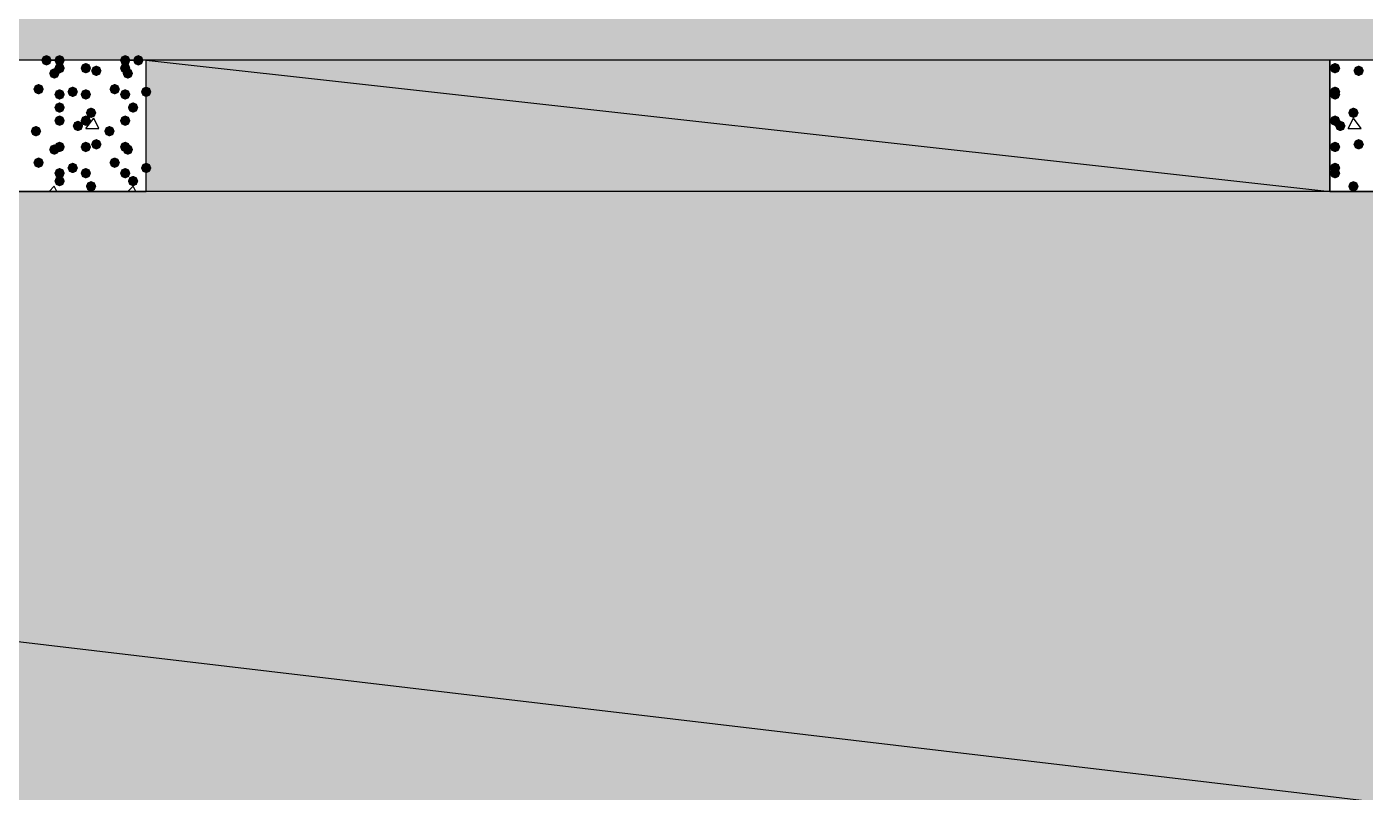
# Model space of a CAD drawing. Header units: millimetres. Extents: x 0 to 420, y 0 to 297.
# Drawn here: x 279.84 to 301.43, y 193.18 to 205.52 of the extents above; entities that cross this region are included whole.
import ezdxf

# ---------------------------------------------------------------- set-up
doc = ezdxf.new("R2010")
doc.units = ezdxf.units.MM
doc.layers.get('0').update_dxf_attribs({"linetype": 'CONTINUOUS'})

msp = doc.modelspace()

# ---------------------------------------------------------------- hatches: boundary and pattern name
at = {"true_color": 0x000008}
h = msp.add_hatch(color=0, dxfattribs=at)
h.paths.add_polyline_path([(379.603, 224.070333), (33.528, 224.070333), (379.603, 204.978)], flags=0)
h.paths.add_polyline_path([(33.528, 224.070333), (379.603, 204.978), (33.528, 204.978)], flags=0)
at = {"true_color": 0x000007}
for points in [[(280.246667, 204.978), (280.221796, 204.918204), (280.162, 204.893333), (280.102204, 204.918204), (280.077333, 204.978), (280.102204, 205.037796), (280.162, 205.062667), (280.221796, 205.037796)], [(280.458333, 204.978), (280.433463, 204.918204), (280.373667, 204.893333), (280.313871, 204.918204), (280.289, 204.978), (280.313871, 205.037796), (280.373667, 205.062667), (280.433462, 205.037796)], [(280.458333, 204.851), (280.433463, 204.791204), (280.373667, 204.766333), (280.313871, 204.791204), (280.289, 204.851), (280.313871, 204.910796), (280.373667, 204.935667), (280.433462, 204.910796)], [(280.881667, 204.851), (280.856796, 204.791204), (280.797, 204.766333), (280.737204, 204.791204), (280.712333, 204.851), (280.737204, 204.910796), (280.797, 204.935667), (280.856796, 204.910796)], [(281.051, 204.808667), (281.026129, 204.748871), (280.966333, 204.724), (280.906538, 204.748871), (280.881667, 204.808667), (280.906537, 204.868462), (280.966333, 204.893333), (281.026129, 204.868463)], [(281.516667, 204.978), (281.491796, 204.918204), (281.432, 204.893333), (281.372204, 204.918204), (281.347333, 204.978), (281.372204, 205.037796), (281.432, 205.062667), (281.491796, 205.037796)], [(281.516667, 204.851), (281.491796, 204.791204), (281.432, 204.766333), (281.372204, 204.791204), (281.347333, 204.851), (281.372204, 204.910796), (281.432, 204.935667), (281.491796, 204.910796)], [(281.728333, 204.978), (281.703463, 204.918204), (281.643667, 204.893333), (281.583871, 204.918204), (281.559, 204.978), (281.583871, 205.037796), (281.643667, 205.062667), (281.703462, 205.037796)], [(301.032333, 204.851), (301.007462, 204.791204), (300.947667, 204.766333), (300.887871, 204.791204), (300.863, 204.851), (300.887871, 204.910796), (300.947667, 204.935667), (301.007462, 204.910796)], [(301.413333, 204.808667), (301.388462, 204.748871), (301.328667, 204.724), (301.268871, 204.748871), (301.244, 204.808667), (301.268871, 204.868462), (301.328667, 204.893333), (301.388462, 204.868463)], [(280.373667, 204.766333), (280.348796, 204.706537), (280.289, 204.681667), (280.229204, 204.706537), (280.204333, 204.766333), (280.229204, 204.826129), (280.289, 204.851), (280.348796, 204.826129)], [(281.559, 204.766333), (281.534129, 204.706537), (281.474333, 204.681667), (281.414538, 204.706537), (281.389667, 204.766333), (281.414537, 204.826129), (281.474333, 204.851), (281.534129, 204.826129)], [(280.119667, 204.512333), (280.094796, 204.452537), (280.035, 204.427667), (279.975204, 204.452537), (279.950333, 204.512333), (279.975204, 204.572129), (280.035, 204.597), (280.094796, 204.572129)], [(280.458333, 204.427667), (280.433463, 204.367871), (280.373667, 204.343), (280.313871, 204.367871), (280.289, 204.427667), (280.313871, 204.487462), (280.373667, 204.512333), (280.433462, 204.487463)], [(280.67, 204.47), (280.645129, 204.410204), (280.585333, 204.385333), (280.525538, 204.410204), (280.500667, 204.47), (280.525537, 204.529796), (280.585333, 204.554667), (280.645129, 204.529796)], [(280.881667, 204.427667), (280.856796, 204.367871), (280.797, 204.343), (280.737204, 204.367871), (280.712333, 204.427667), (280.737204, 204.487462), (280.797, 204.512333), (280.856796, 204.487463)], [(281.347333, 204.512333), (281.322462, 204.452537), (281.262667, 204.427667), (281.202871, 204.452537), (281.178, 204.512333), (281.202871, 204.572129), (281.262667, 204.597), (281.322462, 204.572129)], [(281.516667, 204.427667), (281.491796, 204.367871), (281.432, 204.343), (281.372204, 204.367871), (281.347333, 204.427667), (281.372204, 204.487462), (281.432, 204.512333), (281.491796, 204.487463)], [(281.855333, 204.47), (281.830462, 204.410204), (281.770667, 204.385333), (281.710871, 204.410204), (281.686, 204.47), (281.710871, 204.529796), (281.770667, 204.554667), (281.830462, 204.529796)], [(301.032333, 204.47), (301.007462, 204.410204), (300.947667, 204.385333), (300.887871, 204.410204), (300.863, 204.47), (300.887871, 204.529796), (300.947667, 204.554667), (301.007462, 204.529796)], [(301.032333, 204.427667), (301.007462, 204.367871), (300.947667, 204.343), (300.887871, 204.367871), (300.863, 204.427667), (300.887871, 204.487462), (300.947667, 204.512333), (301.007462, 204.487463)], [(280.458333, 204.216), (280.433463, 204.156204), (280.373667, 204.131333), (280.313871, 204.156204), (280.289, 204.216), (280.313871, 204.275796), (280.373667, 204.300667), (280.433462, 204.275796)], [(281.643667, 204.216), (281.618796, 204.156204), (281.559, 204.131333), (281.499204, 204.156204), (281.474333, 204.216), (281.499204, 204.275796), (281.559, 204.300667), (281.618796, 204.275796)], [(280.458333, 204.004333), (280.433463, 203.944537), (280.373667, 203.919667), (280.313871, 203.944537), (280.289, 204.004333), (280.313871, 204.064129), (280.373667, 204.089), (280.433462, 204.064129)], [(280.881667, 204.004333), (280.856796, 203.944537), (280.797, 203.919667), (280.737204, 203.944537), (280.712333, 204.004333), (280.737204, 204.064129), (280.797, 204.089), (280.856796, 204.064129)], [(280.966333, 204.131333), (280.941462, 204.071537), (280.881667, 204.046667), (280.821871, 204.071537), (280.797, 204.131333), (280.821871, 204.191129), (280.881667, 204.216), (280.941462, 204.191129)], [(281.516667, 204.004333), (281.491796, 203.944537), (281.432, 203.919667), (281.372204, 203.944537), (281.347333, 204.004333), (281.372204, 204.064129), (281.432, 204.089), (281.491796, 204.064129)], [(301.032333, 204.004333), (301.007462, 203.944537), (300.947667, 203.919667), (300.887871, 203.944537), (300.863, 204.004333), (300.887871, 204.064129), (300.947667, 204.089), (301.007462, 204.064129)], [(301.328667, 204.131333), (301.303796, 204.071537), (301.244, 204.046667), (301.184204, 204.071537), (301.159333, 204.131333), (301.184204, 204.191129), (301.244, 204.216), (301.303796, 204.191129)], [(280.077333, 203.835), (280.052462, 203.775204), (279.992667, 203.750333), (279.932871, 203.775204), (279.908, 203.835), (279.932871, 203.894796), (279.992667, 203.919667), (280.052462, 203.894796)], [(280.754667, 203.919667), (280.729796, 203.859871), (280.67, 203.835), (280.610204, 203.859871), (280.585333, 203.919667), (280.610204, 203.979462), (280.67, 204.004333), (280.729796, 203.979463)], [(281.262667, 203.835), (281.237796, 203.775204), (281.178, 203.750333), (281.118204, 203.775204), (281.093333, 203.835), (281.118204, 203.894796), (281.178, 203.919667), (281.237796, 203.894796)], [(301.117, 203.919667), (301.092129, 203.859871), (301.032333, 203.835), (300.972538, 203.859871), (300.947667, 203.919667), (300.972537, 203.979462), (301.032333, 204.004333), (301.092129, 203.979463)], [(280.373667, 203.538667), (280.348796, 203.478871), (280.289, 203.454), (280.229204, 203.478871), (280.204333, 203.538667), (280.229204, 203.598462), (280.289, 203.623333), (280.348796, 203.598463)], [(280.458333, 203.581), (280.433463, 203.521204), (280.373667, 203.496333), (280.313871, 203.521204), (280.289, 203.581), (280.313871, 203.640796), (280.373667, 203.665667), (280.433462, 203.640796)], [(280.881667, 203.581), (280.856796, 203.521204), (280.797, 203.496333), (280.737204, 203.521204), (280.712333, 203.581), (280.737204, 203.640796), (280.797, 203.665667), (280.856796, 203.640796)], [(281.051, 203.623333), (281.026129, 203.563538), (280.966333, 203.538667), (280.906538, 203.563538), (280.881667, 203.623333), (280.906537, 203.683129), (280.966333, 203.708), (281.026129, 203.683129)], [(281.516667, 203.581), (281.491796, 203.521204), (281.432, 203.496333), (281.372204, 203.521204), (281.347333, 203.581), (281.372204, 203.640796), (281.432, 203.665667), (281.491796, 203.640796)], [(281.559, 203.538667), (281.534129, 203.478871), (281.474333, 203.454), (281.414538, 203.478871), (281.389667, 203.538667), (281.414537, 203.598462), (281.474333, 203.623333), (281.534129, 203.598463)], [(301.032333, 203.581), (301.007462, 203.521204), (300.947667, 203.496333), (300.887871, 203.521204), (300.863, 203.581), (300.887871, 203.640796), (300.947667, 203.665667), (301.007462, 203.640796)], [(301.413333, 203.623333), (301.388462, 203.563538), (301.328667, 203.538667), (301.268871, 203.563538), (301.244, 203.623333), (301.268871, 203.683129), (301.328667, 203.708), (301.388462, 203.683129)], [(280.119667, 203.327), (280.094796, 203.267204), (280.035, 203.242333), (279.975204, 203.267204), (279.950333, 203.327), (279.975204, 203.386796), (280.035, 203.411667), (280.094796, 203.386796)], [(281.347333, 203.327), (281.322462, 203.267204), (281.262667, 203.242333), (281.202871, 203.267204), (281.178, 203.327), (281.202871, 203.386796), (281.262667, 203.411667), (281.322462, 203.386796)], [(280.458333, 203.157667), (280.433463, 203.097871), (280.373667, 203.073), (280.313871, 203.097871), (280.289, 203.157667), (280.313871, 203.217462), (280.373667, 203.242333), (280.433462, 203.217463)], [(280.67, 203.242333), (280.645129, 203.182537), (280.585333, 203.157667), (280.525538, 203.182537), (280.500667, 203.242333), (280.525537, 203.302129), (280.585333, 203.327), (280.645129, 203.302129)], [(280.881667, 203.157667), (280.856796, 203.097871), (280.797, 203.073), (280.737204, 203.097871), (280.712333, 203.157667), (280.737204, 203.217462), (280.797, 203.242333), (280.856796, 203.217463)], [(281.516667, 203.157667), (281.491796, 203.097871), (281.432, 203.073), (281.372204, 203.097871), (281.347333, 203.157667), (281.372204, 203.217462), (281.432, 203.242333), (281.491796, 203.217463)], [(281.855333, 203.242333), (281.830462, 203.182537), (281.770667, 203.157667), (281.710871, 203.182537), (281.686, 203.242333), (281.710871, 203.302129), (281.770667, 203.327), (281.830462, 203.302129)], [(301.032333, 203.242333), (301.007462, 203.182537), (300.947667, 203.157667), (300.887871, 203.182537), (300.863, 203.242333), (300.887871, 203.302129), (300.947667, 203.327), (301.007462, 203.302129)], [(301.032333, 203.157667), (301.007462, 203.097871), (300.947667, 203.073), (300.887871, 203.097871), (300.863, 203.157667), (300.887871, 203.217462), (300.947667, 203.242333), (301.007462, 203.217463)], [(280.458333, 203.030667), (280.433463, 202.970871), (280.373667, 202.946), (280.313871, 202.970871), (280.289, 203.030667), (280.313871, 203.090462), (280.373667, 203.115333), (280.433462, 203.090463)], [(280.966333, 202.946), (280.941462, 202.886204), (280.881667, 202.861333), (280.821871, 202.886204), (280.797, 202.946), (280.821871, 203.005796), (280.881667, 203.030667), (280.941462, 203.005796)], [(281.643667, 203.030667), (281.618796, 202.970871), (281.559, 202.946), (281.499204, 202.970871), (281.474333, 203.030667), (281.499204, 203.090462), (281.559, 203.115333), (281.618796, 203.090463)], [(301.328667, 202.946), (301.303796, 202.886204), (301.244, 202.861333), (301.184204, 202.886204), (301.159333, 202.946), (301.184204, 203.005796), (301.244, 203.030667), (301.303796, 203.005796)]]:
    msp.add_hatch(color=0, dxfattribs=at).paths.add_polyline_path(points, flags=0)
at = {"true_color": 0x000008}
h = msp.add_hatch(color=0, dxfattribs=at)
h.paths.add_polyline_path([(300.863, 204.978), (281.770667, 204.978), (300.863, 202.861333)], flags=0)
h.paths.add_polyline_path([(281.770667, 204.978), (300.863, 202.861333), (281.770667, 202.861333)], flags=0)
h = msp.add_hatch(color=0, dxfattribs=at)
h.paths.add_polyline_path([(379.603, 202.861333), (218.228333, 202.861333), (379.603, 183.811333)], flags=0)
h.paths.add_polyline_path([(218.228333, 202.861333), (379.603, 183.811333), (218.228333, 183.811333)], flags=0)

# ---------------------------------------------------------------- linework, layer by layer
at = {"color": 0, "true_color": 0x000008}
for points in [[(33.528, 224.070333), (379.603, 204.978), (33.528, 204.978)], [(300.863, 204.978), (281.770667, 204.978), (300.863, 202.861333)], [(281.770667, 204.978), (300.863, 202.861333), (281.770667, 202.861333)], [(379.603, 202.861333), (218.228333, 202.861333), (379.603, 183.811333)], [(218.228333, 202.861333), (379.603, 183.811333), (218.228333, 183.811333)]]:
    msp.add_lwpolyline(points, close=True, dxfattribs=at)
at = {"color": 0, "true_color": 0x000007}
for points in [[(279.654, 204.978), (279.654, 202.861333), (281.770667, 202.861333), (281.770667, 204.978)], [(300.863, 204.978), (300.863, 202.861333), (302.979667, 202.861333), (302.979667, 204.978)]]:
    msp.add_lwpolyline(points, close=True, dxfattribs=at)
for points in [[(280.162, 204.978), (280.373667, 204.978)], [(281.432, 204.978), (281.643667, 204.978)], [(280.797, 203.877333), (280.924, 204.046667)], [(281.008667, 203.877333), (280.924, 204.046667)], [(301.159333, 203.877333), (301.244, 204.046667)], [(301.371, 203.877333), (301.244, 204.046667)], [(280.797, 203.877333), (281.008667, 203.877333)], [(301.159333, 203.877333), (301.371, 203.877333)], [(280.204333, 202.861333), (280.289, 202.946)], [(280.331333, 202.861333), (280.289, 202.946)], [(281.474333, 202.861333), (281.559, 202.946)], [(281.601333, 202.861333), (281.559, 202.946)]]:
    msp.add_lwpolyline(points, dxfattribs=at)

doc.saveas('drawing.dxf')
